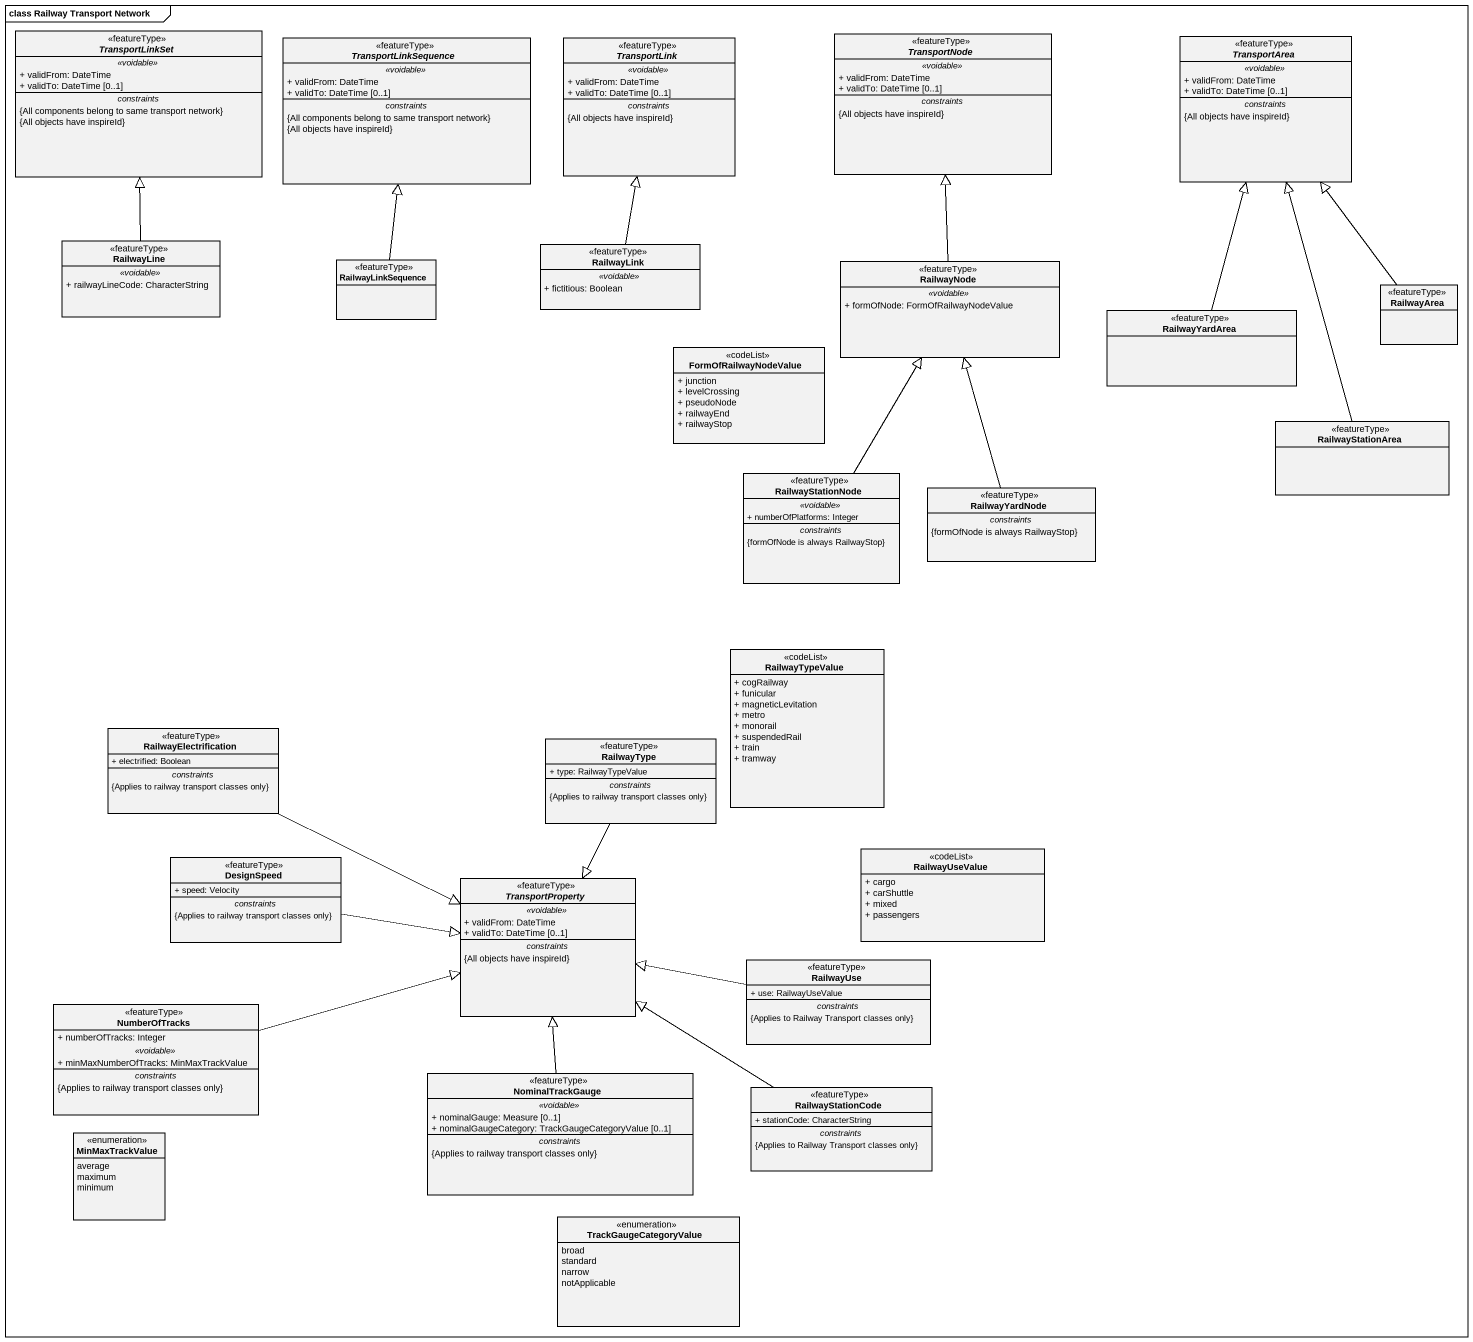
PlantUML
@startuml
mainframe class Railway Transport Network
hide circle
hide empty members
skinparam classAttributeIconSize 0
abstract class TransportLinkSet <<featureType>> {
  .. <<voidable>> ..
  + validFrom: DateTime
  + validTo: DateTime [0..1]
  -- constraints --
  {All components belong to same transport network}
  {All objects have inspireId}
}
abstract class TransportLinkSequence <<featureType>> {
  .. <<voidable>> ..
  + validFrom: DateTime
  + validTo: DateTime [0..1]
  -- constraints --
  {All components belong to same transport network}
  {All objects have inspireId}
}
abstract class TransportLink <<featureType>> {
  .. <<voidable>> ..
  + validFrom: DateTime
  + validTo: DateTime [0..1]
  -- constraints --
  {All objects have inspireId}
}
abstract class TransportNode <<featureType>> {
  .. <<voidable>> ..
  + validFrom: DateTime
  + validTo: DateTime [0..1]
  -- constraints --
  {All objects have inspireId}
}
abstract class TransportArea <<featureType>> {
  .. <<voidable>> ..
  + validFrom: DateTime
  + validTo: DateTime [0..1]
  -- constraints --
  {All objects have inspireId}
}
class RailwayLine <<featureType>> {
  .. <<voidable>> ..
  + railwayLineCode: CharacterString
}
class RailwayLinkSequence <<featureType>>
class RailwayLink <<featureType>> {
  .. <<voidable>> ..
  + fictitious: Boolean
}
class RailwayNode <<featureType>> {
  .. <<voidable>> ..
  + formOfNode: FormOfRailwayNodeValue
}
class RailwayArea <<featureType>>
class RailwayYardArea <<featureType>>
class FormOfRailwayNodeValue <<codeList>> {
  + junction
  + levelCrossing
  + pseudoNode
  + railwayEnd
  + railwayStop
}
class RailwayStationArea <<featureType>>
class RailwayStationNode <<featureType>> {
  .. <<voidable>> ..
  + numberOfPlatforms: Integer
  -- constraints --
  {formOfNode is always RailwayStop}
}
class RailwayYardNode <<featureType>> {
  -- constraints --
  {formOfNode is always RailwayStop}
}
class RailwayTypeValue <<codeList>> {
  + cogRailway
  + funicular
  + magneticLevitation
  + metro
  + monorail
  + suspendedRail
  + train
  + tramway
}
class RailwayElectrification <<featureType>> {
  + electrified: Boolean
  -- constraints --
  {Applies to railway transport classes only}
}
class RailwayType <<featureType>> {
  + type: RailwayTypeValue
  -- constraints --
  {Applies to railway transport classes only}
}
class DesignSpeed <<featureType>> {
  + speed: Velocity
  -- constraints --
  {Applies to railway transport classes only}
}
abstract class TransportProperty <<featureType>> {
  .. <<voidable>> ..
  + validFrom: DateTime
  + validTo: DateTime [0..1]
  -- constraints --
  {All objects have inspireId}
}
class RailwayUseValue <<codeList>> {
  + cargo
  + carShuttle
  + mixed
  + passengers
}
class RailwayUse <<featureType>> {
  + use: RailwayUseValue
  -- constraints --
  {Applies to Railway Transport classes only}
}
class NumberOfTracks <<featureType>> {
  + numberOfTracks: Integer
  .. <<voidable>> ..
  + minMaxNumberOfTracks: MinMaxTrackValue
  -- constraints --
  {Applies to railway transport classes only}
}
class NominalTrackGauge <<featureType>> {
  .. <<voidable>> ..
  + nominalGauge: Measure [0..1]
  + nominalGaugeCategory: TrackGaugeCategoryValue [0..1]
  -- constraints --
  {Applies to railway transport classes only}
}
class RailwayStationCode <<featureType>> {
  + stationCode: CharacterString
  -- constraints --
  {Applies to Railway Transport classes only}
}
enum MinMaxTrackValue {
  average
  maximum
  minimum
}
enum TrackGaugeCategoryValue {
  broad
  standard
  narrow
  notApplicable
}
RailwayLine -up-|> TransportLinkSet
RailwayLinkSequence -up-|> TransportLinkSequence
RailwayLink -up-|> TransportLink
RailwayNode -up-|> TransportNode
RailwayArea -up-|> TransportArea
RailwayYardArea -up-|> TransportArea
RailwayStationArea -up-|> TransportArea
RailwayStationNode -up-|> RailwayNode
RailwayYardNode -up-|> RailwayNode
RailwayElectrification -right-|> TransportProperty
RailwayType --|> TransportProperty
DesignSpeed -right-|> TransportProperty
RailwayUse -left-|> TransportProperty
NumberOfTracks -right-|> TransportProperty
NominalTrackGauge -up-|> TransportProperty
RailwayStationCode -up-|> TransportProperty
@enduml
